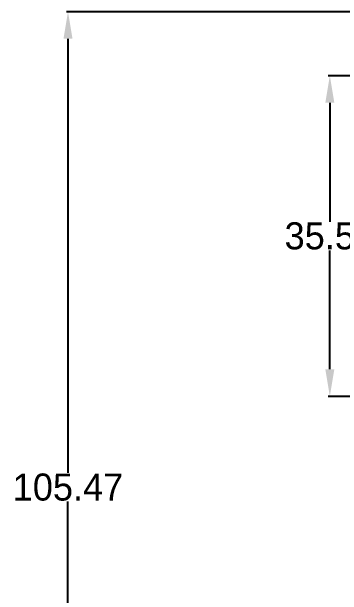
# Model space of a CAD drawing. Extents: x 76 to 193, y -170 to -23.
# Drawn here: x 75.9 to 112.6, y -117.1 to -52.4 of the extents above; entities that cross this region are included whole.
import ezdxf

# ---------------------------------------------------------------- set-up
doc = ezdxf.new("R2010")
doc.units = 0
doc.layers.get('0').update_dxf_attribs({"linetype": 'CONTINUOUS'})
doc.layers.get('Defpoints').update_dxf_attribs({"linetype": 'CONTINUOUS'})
doc.dimstyles.get("Standard").update_dxf_attribs({"dimtxt": 3, "dimasz": 3, "dimexe": 0.18, "dimexo": 0.0625, "dimgap": 0.09, "dimtad": 0, "dimtih": 1, "dimtoh": 1, "dimzin": 0, "dimdsep": 46, "dimtxsty": 'Standard', "dimcen": 0.09, "dimclrd": 3, "dimclre": 3, "dimclrt": 3, "dimadec": 0, "dimazin": 0, "dimtfac": 1, "dimtofl": 0, "dimtmove": 0, "dimatfit": 3, "dimfxl": 1, "dimtolj": 1, "dimtzin": 0, "dimarcsym": 0})

# ---------------------------------------------------------------- blocks, each defined once
blk = doc.blocks.new('*D8')
at = {"color": 3, "linetype": 'Continuous', "lineweight": -2, "transparency": 16777216}
for p, q in [((133.352, -59.506), (111.055, -59.506)), ((111.235, -62.506), (111.235, -75.696)), ((111.235, -92.066), (111.235, -78.876)), ((133.324, -95.066), (111.055, -95.066))]:
    blk.add_line(p, q, dxfattribs=at)
at = {"color": 3, "linetype": 'Continuous', "transparency": 16777216}
for points in [[(110.735, -62.506), (111.735, -62.506), (111.235, -59.506)], [(110.735, -92.066), (111.735, -92.066), (111.235, -95.066)]]:
    blk.add_solid(points, dxfattribs=at)
at = {"layer": 'Defpoints', "color": 0, "linetype": 'Continuous', "transparency": 16777216}
for p in [(111.235, -59.506), (133.415, -59.506), (133.386, -95.066)]:
    blk.add_point(p, dxfattribs=at)
at = {"color": 3, "linetype": 'Continuous', "transparency": 16777216, "insert": (111.235, -77.286), "char_height": 3, "attachment_point": 5}
blk.add_mtext('\\A1;35.56', dxfattribs=at)
blk = doc.blocks.new('*D15')
at = {"color": 3, "linetype": 'Continuous', "lineweight": -2, "transparency": 16777216}
for p, q in [((134.414, -52.406), (82.008, -52.406)), ((82.188, -55.406), (82.188, -103.552)), ((82.188, -154.878), (82.188, -106.732)), ((134.486, -157.878), (82.008, -157.878))]:
    blk.add_line(p, q, dxfattribs=at)
at = {"color": 3, "linetype": 'Continuous', "transparency": 16777216}
for points in [[(81.688, -55.406), (82.688, -55.406), (82.188, -52.406)], [(81.688, -154.878), (82.688, -154.878), (82.188, -157.878)]]:
    blk.add_solid(points, dxfattribs=at)
at = {"layer": 'Defpoints', "color": 0, "linetype": 'Continuous', "transparency": 16777216}
for p in [(82.188, -52.406), (134.476, -52.406), (134.548, -157.878)]:
    blk.add_point(p, dxfattribs=at)
at = {"color": 3, "linetype": 'Continuous', "transparency": 16777216, "insert": (82.188, -105.142), "char_height": 3, "attachment_point": 5}
blk.add_mtext('\\A1;105.47', dxfattribs=at)

msp = doc.modelspace()

# ---------------------------------------------------------------- dimensions: what is measured, and where the dimension line sits
at = {"linetype": 'Continuous'}
dim = msp.add_linear_dim(base=(82.187598, -52.40557), p1=(134.548001, -157.87797), p2=(134.476001, -52.40557), angle=90, dimstyle='Standard', dxfattribs=at)
dim.commit()
dim.dimension.update_dxf_attribs({"geometry": '*D15', "text_midpoint": (82.187598, -105.14177)})
dim = msp.add_linear_dim(base=(111.234549, -59.50557), p1=(133.38641, -95.06557), p2=(133.4145, -59.50557), angle=90, dimstyle='Standard', dxfattribs=at)
dim.commit()
dim.dimension.update_dxf_attribs({"geometry": '*D8', "text_midpoint": (111.234549, -77.28557), "dimtype": 160})

doc.saveas('drawing.dxf')
